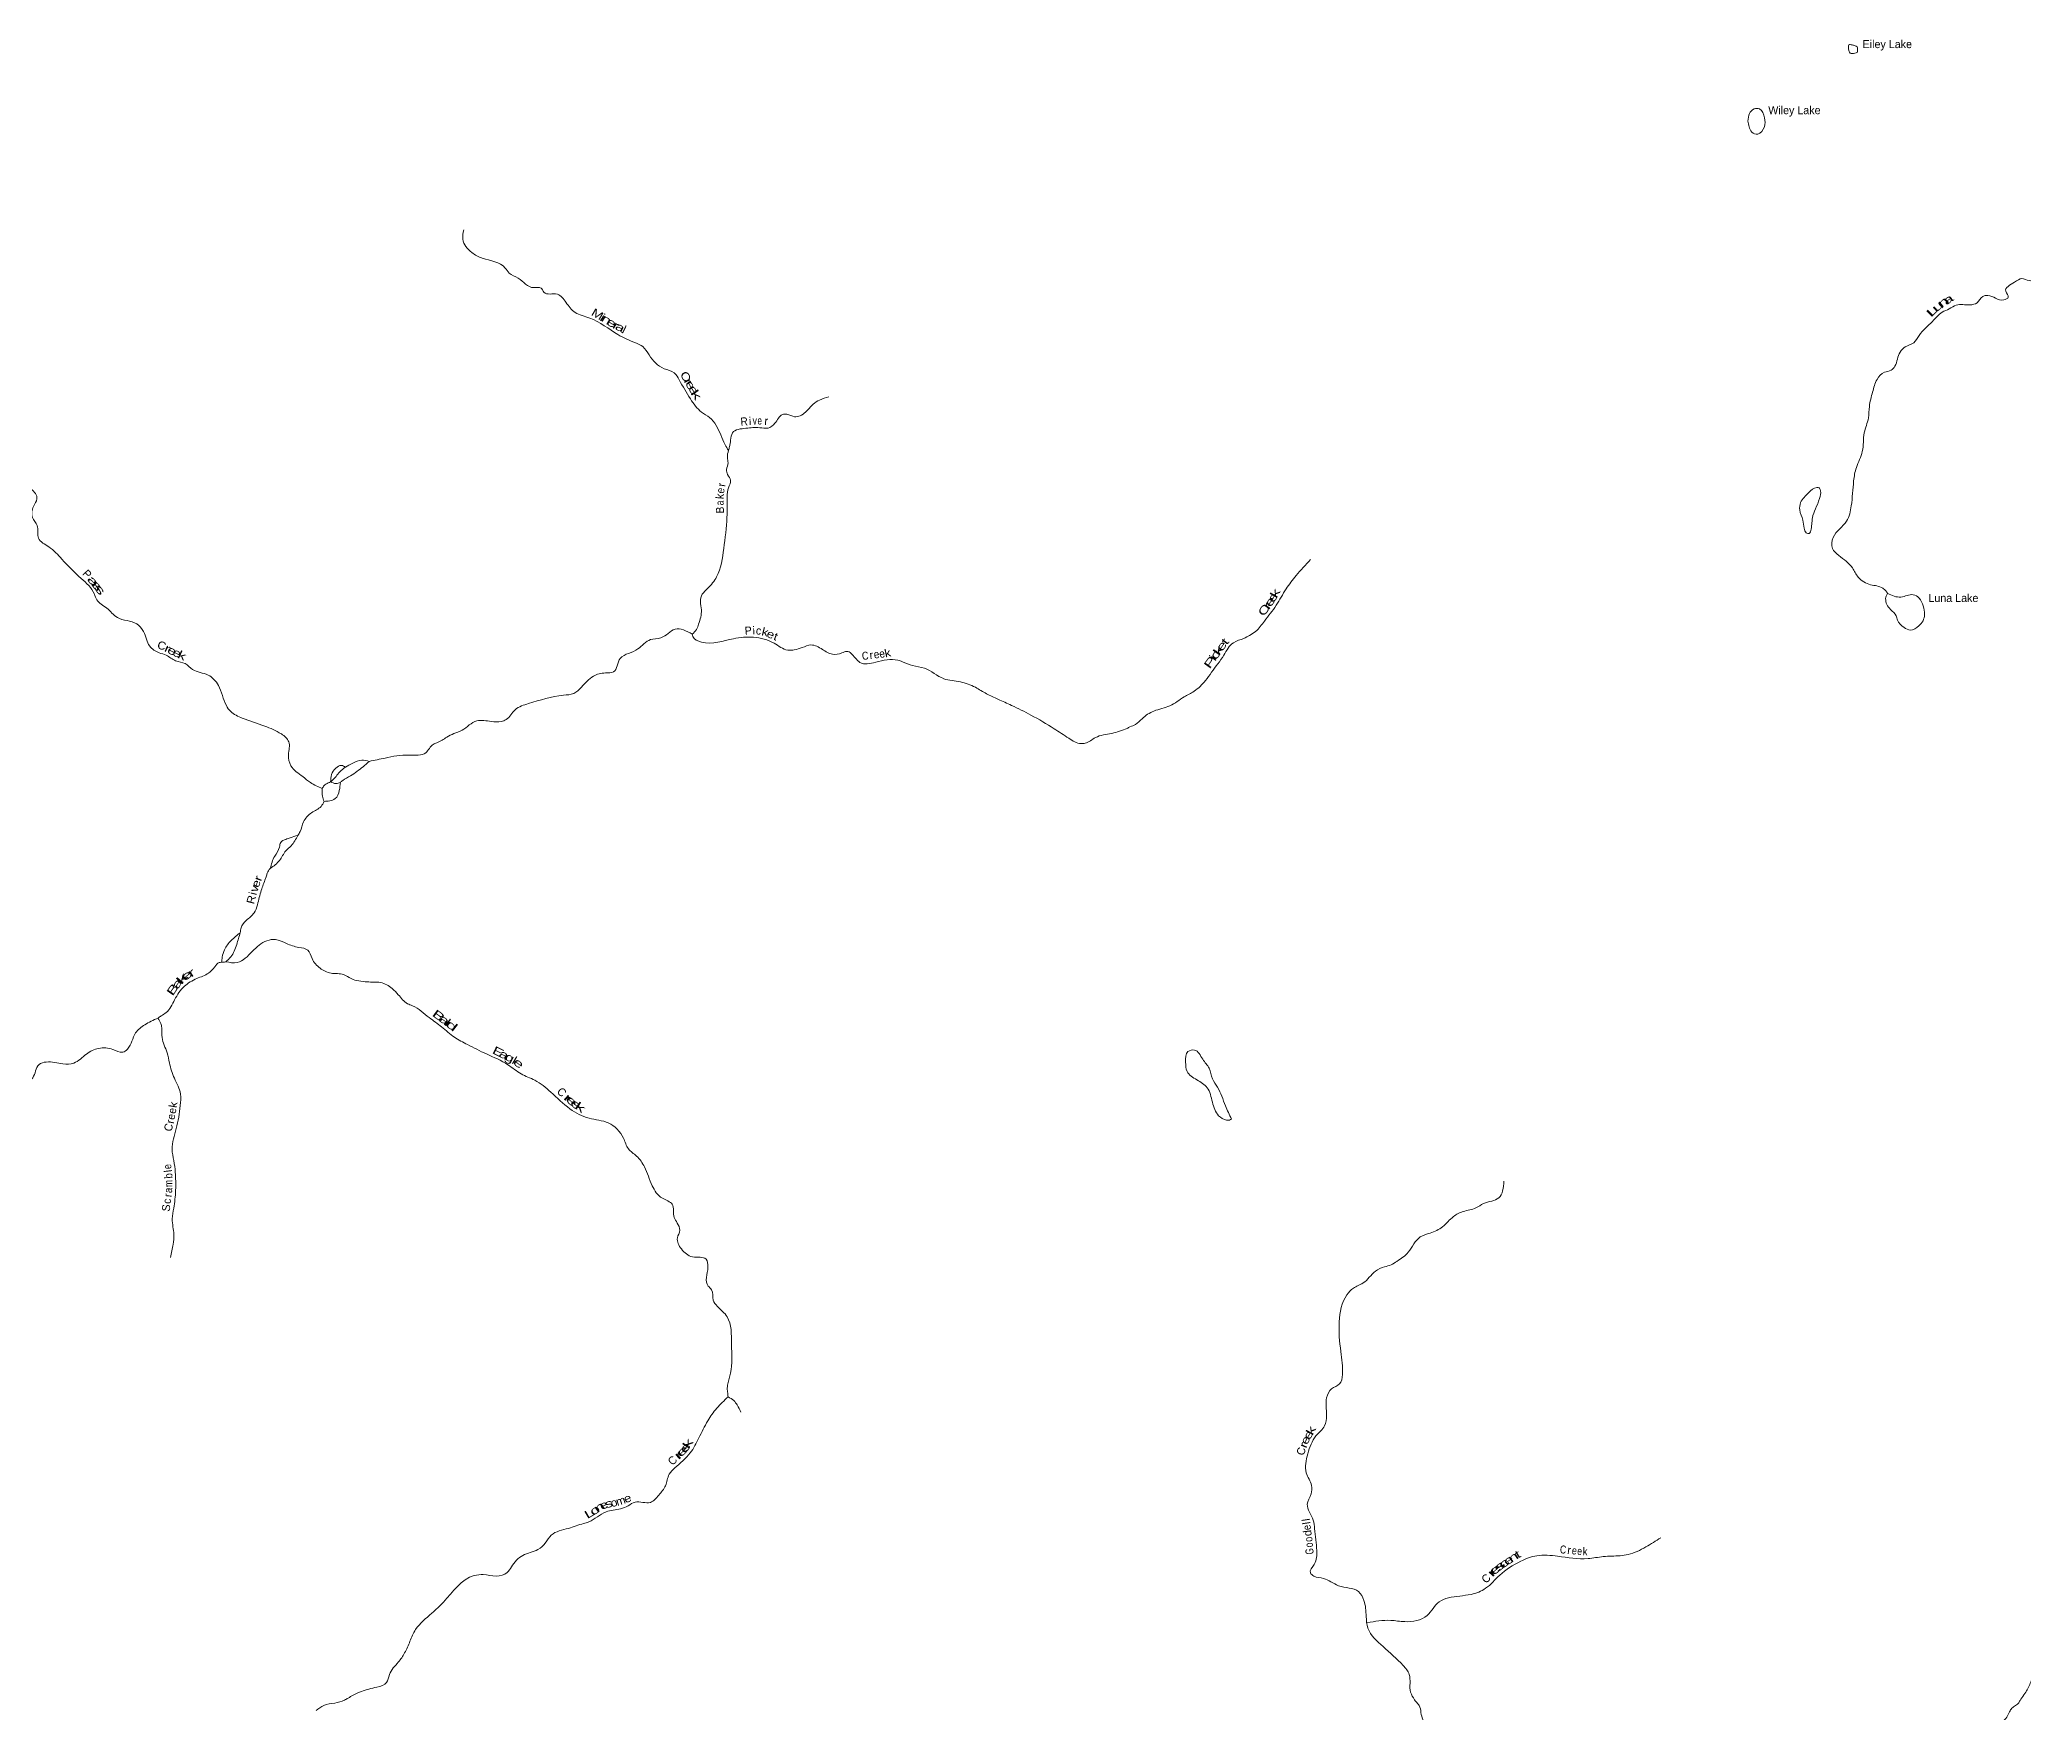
# Model space of a CAD drawing. Header units: feet. Extents: x -244583 to 4, y 367440 to 553773.
# Drawn here: x -118425 to -68841, y 459330 to 501137 of the extents above; entities that cross this region are included whole.
import ezdxf
from ezdxf.enums import TextEntityAlignment as Align

# ---------------------------------------------------------------- set-up
doc = ezdxf.new("R2010")
doc.units = ezdxf.units.FT
doc.header["$LTSCALE"] = 80
doc.layers.add('39', color=7, linetype='Continuous', lineweight=13)
doc.layers.add('41', color=7, linetype='Continuous')

msp = doc.modelspace()

# ---------------------------------------------------------------- linework, layer by layer
at = {"layer": '39'}
for points in [[(-73119.74, 501003.76), (-73198.71, 501007.6), (-73210.65, 500944.86), (-73200.26, 500853.86), (-73167.73, 500801.36), (-73052.44, 500797.63), (-72997.89, 500818.01), (-72985.9, 500866.59), (-72994.26, 500953.55), (-73046.95, 500985.77), (-73083.38, 500995.78), (-73119.82, 501003.78)], [(-60783.37, 500169.96), (-60953.46, 500181.53), (-61179.65, 500073.7), (-61504.79, 499910.98), (-61648.63, 499987.45), (-61832.92, 500065.84), (-61970.23, 499990.61), (-62044.48, 499802.29), (-62143.05, 499626.03), (-62322.7, 499512.25), (-62433.62, 499404.74), (-62499.84, 499234.64), (-62645.15, 499133.1), (-62745.92, 499017.52), (-62885.56, 499043.43), (-63092.1, 499119.73), (-63198.95, 499008.18), (-63267.12, 498811.78), (-63450.68, 498653.49), (-63657.1, 498689.34), (-63847.01, 498622.06), (-64266.61, 498266.91), (-64540.73, 497956.66), (-64573.19, 497988.94), (-64704.81, 498037.12), (-64977.19, 497819.93), (-65194.76, 497538.16), (-65340.05, 497428.52), (-65499.92, 497456.41), (-65846.29, 497621.33), (-66062.45, 497539.82), (-66368.89, 497217.35), (-66792.08, 496714.52), (-67088.26, 496345.54), (-67307.47, 495938.35), (-67488.68, 495670.84), (-67674.22, 495496.36), (-67986.8, 495198.15), (-68512.46, 495127.92), (-68698.49, 495115.28), (-68874.61, 495165.36), (-69062.43, 495073.82), (-69282.19, 494846.66), (-69217.01, 494697.15), (-69328.05, 494632.11), (-69724.82, 494744.3), (-69852.16, 494715.63), (-69997.31, 494561.49), (-70177.16, 494508.41), (-70520.97, 494499.37), (-70692.6, 494407.87), (-70866.29, 494324.46), (-71112.33, 494093.18), (-71447.01, 493744.33), (-71581.95, 493559.88), (-71791.99, 493460.18), (-71921.03, 493328.34), (-72053.43, 492973.98), (-72148.18, 492872.58), (-72311.86, 492823.58), (-72497.38, 492645.06), (-72607.65, 492329.19), (-72689.47, 491968.9), (-72712.85, 491681.59), (-72816.88, 491311.13), (-72866, 490841.69), (-73014.46, 490446.83), (-73082.17, 490106.8), (-73140.94, 489485.63), (-73259.1, 489105.01), (-73593.57, 488691.43), (-73610.94, 488420.32), (-73454.66, 488244.76), (-73111.88, 487932.16), (-72969.59, 487701.95), (-72657.53, 487514.68), (-72355.9, 487428.53), (-72272.74, 487353.91), (-72231.67, 487293.21)], [(-75725.11, 499101.21), (-75685.24, 499291.47), (-75572.33, 499405.06), (-75438.84, 499405.42), (-75308.7, 499181.25), (-75314.09, 498960.74), (-75481.39, 498774.18), (-75625.16, 498828.4), (-75696.35, 498957.67), (-75725.11, 499101.21)], [(-107825.18, 496385.06), (-107847.6, 496148.32), (-107623.37, 495814.47), (-107362.6, 495676.9), (-106786.43, 495428.06), (-106691.48, 495304.64), (-106461.03, 495175.16), (-106076.97, 494938.44), (-105892.95, 494928.34), (-105822.25, 494827.17), (-105484.57, 494772.57), (-105270.35, 494572.26), (-105042.02, 494319.35), (-104674.07, 494177.74), (-103970.62, 493767.04), (-103546.09, 493564.72), (-103350.01, 493463.57), (-103190.4, 493257.19), (-102818.55, 492913.23), (-102563.83, 492806.01), (-102438.57, 492632.01), (-102157.82, 492156.52), (-101878.99, 491828.75), (-101678.88, 491693.19), (-101400.13, 491256.15), (-101291.11, 491013.35), (-101207.96, 490869.94)], [(-120325.73, 495145.78), (-120455.39, 494824.04), (-120403.15, 494360.68), (-120259.68, 494208.94), (-120189.05, 494010.64), (-120092.14, 493796.17), (-120037.67, 493607.99), (-119908.49, 493272.11), (-119781.43, 492806.73), (-119591.97, 491932.63), (-119569.91, 491687.79), (-119436.66, 491386.31), (-119303.59, 490837.97), (-119281.48, 490655.86), (-119196.77, 490338.19), (-119116.03, 490139.9), (-118636.92, 489901.17), (-118493.52, 489660.39), (-118580.61, 489472.21), (-118605.08, 489195), (-118485.92, 488994.69), (-118453.79, 488672.96), (-118199.14, 488460.52), (-117871.76, 488150.96), (-117388.79, 487671.44), (-117057.42, 487278.92), (-116996.86, 487135.27), (-116750.29, 486930.92), (-116483.53, 486696.22), (-115998.3, 486532.36), (-115828.57, 486342.17), (-115675.14, 485975.94), (-115440.68, 485812.06), (-115262.77, 485749.35), (-115026.26, 485613.79), (-114791.73, 485540.97), (-114601.74, 485393.27), (-114215.59, 485255.71), (-113958.95, 484998.75), (-113759.12, 484492.91), (-113650.02, 484345.21), (-113360.96, 484179.31), (-112800.94, 483977.01), (-112384.49, 483782.79), (-112198.59, 483586.53), (-112204.89, 483264.8), (-112144.42, 482987.6), (-111849.37, 482716.48), (-111655.34, 482568.78), (-111362.22, 482419.07)], [(-98697.68, 492213.44), (-98930.3, 492128.44), (-99090.14, 492023.21), (-99282.4, 491824.9), (-99555.49, 491711.56), (-99745.54, 491774.27), (-99856.77, 491766.17), (-100045, 491547.63), (-100219, 491430.26), (-100427.29, 491438.33), (-100773.1, 491424.14), (-101104.84, 491310.81), (-101155.53, 491128.69), (-101181.94, 490962.77), (-101207.96, 490869.94)], [(-101207.96, 490869.94), (-101234.71, 490697.7), (-101218.63, 490562.13), (-101253.13, 490396.2), (-101228.96, 490266.71), (-101154.24, 490123.05), (-101208.98, 489938.91), (-101241.5, 489712.28), (-101245.92, 489200.36), (-101327.38, 488417.28), (-101503.83, 487711.09), (-101730.54, 487419.7), (-101862.09, 487274), (-101908.74, 487095.94), (-101884.62, 486883.48), (-101953.64, 486527.35), (-102008.34, 486393.8), (-102111.46, 486278.08)], [(-74034.68, 489408.33), (-73934.36, 489671.57), (-73908.66, 489863.81), (-73933.12, 489924.43), (-74006, 489944.46), (-74201.79, 489816.48), (-74409.34, 489565.08), (-74431.04, 489384.99), (-74351.36, 489126.28), (-74318.39, 488928.13), (-74265.44, 488810.95), (-74196.61, 488792.94), (-74146.38, 488900.29), (-74124.64, 489066.22), (-74112.88, 489187.62), (-74034.68, 489408.33)], [(-86657.77, 488141.74), (-87018.58, 487740.22), (-87268.36, 487409.81), (-87515.87, 486998.49), (-87811.97, 486601.2), (-88031.64, 486345.72), (-88183.03, 486248.21), (-88326.4, 486172.97), (-88584.96, 486065.05), (-88824.69, 485754.89), (-89132.82, 485325.2), (-89283.88, 485118.46), (-89570.26, 484850.66), (-89816.58, 484710.4), (-90173.89, 484486.91), (-90571.94, 484356.35), (-90870.69, 484165.38), (-91036.1, 484021.31), (-91171.43, 483960.25), (-91242.11, 483920.78)], [(-72232.11, 487293.33), (-71900.13, 487205.24), (-71592.87, 487262.73), (-71446.99, 487180.19), (-71343.23, 486982.24), (-71312.24, 486771.94), (-71348.16, 486612.04), (-71454.97, 486486.33), (-71662.96, 486378.55), (-71820.93, 486444.87), (-71987.35, 486628.49), (-72020.04, 486735.61), (-72160.09, 486895.03), (-72282.28, 487165.76), (-72268.32, 487230.53), (-72232.11, 487293.33)], [(-102111.56, 486278.46), (-102542.22, 486399.83), (-102896.27, 486187.34), (-103159.2, 486140.78), (-103472.82, 485910.09), (-103705.46, 485796.76), (-103911.82, 485673.31), (-104079.92, 485335.39), (-104280.14, 485307.04), (-104585.56, 485228.11), (-104883.04, 484952.9), (-105077.29, 484797.08), (-105332.13, 484752.54), (-106205.9, 484542.04), (-106539.69, 484390.26), (-106764.34, 484141.36), (-106891.78, 484094.81), (-107134.45, 484094.79), (-107498.45, 484110.95), (-107868.69, 483878.23), (-108070.98, 483791.21), (-108246.99, 483702.16), (-108495.83, 483562.53), (-108588.88, 483524.08), (-108773.06, 483315.65), (-109189.69, 483256.94), (-109792.38, 483182.02), (-110188.81, 483097.01)], [(-91242.11, 483920.78), (-91627.91, 483796.5), (-92034.46, 483693.27), (-92289.37, 483551.61), (-92392.51, 483541.49), (-92701.82, 483675.01), (-93067.68, 483913.75), (-93647.82, 484255.66), (-94130.96, 484496.42), (-94470.59, 484650.17), (-94757.66, 484787.74), (-95036.61, 484949.6), (-95410.63, 485083.11), (-95823.12, 485164.02), (-96310.29, 485425.01), (-96605.49, 485493.78), (-96860.23, 485588.86), (-96973.45, 485627.3), (-97527.59, 485576.67), (-97921.94, 485568.55), (-98039.14, 485683.87), (-98253.38, 485847.76), (-98370.7, 485809.3), (-98605.31, 485774.89), (-98860.03, 485896.27), (-99145.09, 486007.54), (-99363.54, 485942.77), (-99561.77, 485886.1), (-99725.57, 485880.02), (-100067.21, 486049.96), (-100578.74, 486199.66), (-101082.31, 486163.2), (-101883.19, 486080.18), (-102097.45, 486221.8), (-102111.56, 486278.46)], [(-111153.8, 482585.01), (-111129.4, 482767.12), (-111026.15, 482924.96), (-110882.52, 482995.79), (-110780.85, 482952.7)], [(-110188.81, 483097.01), (-110342.6, 482965.48), (-110654.19, 482738.83), (-110850.44, 482619.43), (-110909.12, 482572.89)], [(-110783.46, 482951.28), (-110601.38, 483050.44), (-110372.81, 483129.37), (-110188.81, 483097.01)], [(-111362.22, 482419.07), (-111317.68, 482491.92), (-111214.49, 482560.72), (-111151.78, 482585.01)], [(-110909.12, 482572.89), (-110935.55, 482372.57), (-111038.84, 482166.17), (-111174.37, 482111.52), (-111315.94, 482099.37)], [(-111151.78, 482585.01), (-111091.13, 482558.71), (-111014.3, 482542.53), (-110909.22, 482572.13)], [(-111149.58, 482584.06), (-111018.21, 482720.59), (-110923.08, 482837.96), (-110781.69, 482952.25)], [(-111315.36, 482099.42), (-111392.88, 481971.89), (-111627.58, 481814.05), (-111829.97, 481583.36), (-111915.08, 481348.63), (-111971.78, 481249.48)], [(-111315.94, 482099.37), (-111356.29, 482228.87), (-111366.35, 482303.74), (-111362.41, 482419.17)], [(-111971.78, 481249.48), (-112139.81, 480990.47), (-112273.38, 480860.96), (-112427.24, 480624.21), (-112662.15, 480421.57)], [(-112661.97, 480421.85), (-112550.53, 480727.39), (-112431.05, 480956.05), (-112400.63, 481071.39), (-112271.15, 481148.29), (-112163.93, 481190.79), (-111971.78, 481249.48)], [(-112779.45, 480166.89), (-112886.85, 479871.46), (-112982.15, 479515.33), (-113067.24, 479310.95), (-113261.51, 479122.76), (-113391.07, 478940.64), (-113411.39, 478815.19)], [(-112661.97, 480421.85), (-112738.91, 480302.46), (-112761.22, 480215.45), (-112779.45, 480166.89)], [(-113411.2, 478816.37), (-113638.02, 478620.92), (-113808.06, 478390.23), (-113860.78, 478206.1), (-113876.41, 478077.68)], [(-113411.39, 478815.19), (-113500.58, 478523.8), (-113648.43, 478210.16), (-113775.93, 478088.75)], [(-113774.66, 478089.96), (-113486.76, 478068.53), (-113110.41, 478349.82), (-112744.18, 478614.92), (-112529.8, 478645.28), (-112258.89, 478546.16), (-111943.49, 478449.06), (-111725.13, 478378.25), (-111616.08, 478169.85), (-111416.05, 477929.07), (-111143.14, 477805.66), (-110827.69, 477767.24), (-110639.69, 477668.11), (-110239.34, 477587.2), (-110071.5, 477577.1), (-109903.66, 477571.04), (-109612.56, 477417.28), (-109461, 477265.54), (-109230.63, 477040.95), (-109105.29, 476988.35), (-108686.89, 476692.96), (-108377.65, 476462.31), (-108058.33, 476201.32), (-107734.89, 476021.26), (-107257.81, 475784.55), (-106720.08, 475515.47), (-106390.62, 475286.85), (-106051, 475127.03), (-105648.78, 474831.64), (-105169.81, 474412.82), (-104692.72, 474182.19), (-104211.51, 474060.82), (-103833.62, 473680.44), (-103710.46, 473415.38), (-103506.34, 473233.29), (-103306.34, 472960.14), (-103114.56, 472492.74), (-102859.99, 472179.13), (-102615.4, 472027.39), (-102563.07, 471697.57), (-102486.32, 471559.99), (-102425.78, 471379.9), (-102484.57, 471189.7), (-102383.66, 470910.47), (-102104.73, 470716.24), (-101767.05, 470655.57), (-101720.68, 470461.32), (-101714.96, 469983.79), (-101630.09, 469892.74), (-101589.84, 469629.7), (-101486.82, 469477.95), (-101242.31, 469216.95), (-101131.59, 468528.99), (-101156.38, 467810.67), (-101225.34, 467539.52), (-101237.57, 467399.9), (-101223.51, 467274.45), (-101217.49, 467213.75)], [(-113775.93, 478088.75), (-113834.58, 478078.62), (-113937.72, 478068.5), (-114051.05, 477961.25), (-114202.83, 477805.43), (-114500.2, 477669.84), (-114807.73, 477475.57), (-115052.67, 477141.68), (-115267.27, 476817.92), (-115386.64, 476739), (-115466.73, 476680.32)], [(-115466.73, 476680.32), (-115799.35, 476514.36), (-116025.99, 476309.98), (-116230.53, 475907.3), (-116349.9, 475828.38), (-116596.57, 475897.16), (-116952.47, 475925.46), (-117255.91, 475781.77), (-117569.53, 475559.17), (-117844.57, 475538.91), (-118259.11, 475583.4), (-118441.16, 475518.64), (-118599.13, 475188.8), (-118860.11, 475051.19), (-119292.84, 475095.67), (-119687.04, 475289.89), (-120283.61, 475295.92), (-120425.28, 475144.15), (-120544.83, 474820.39), (-120472.2, 474585.68), (-120528.94, 474415.71), (-120858.77, 474144.54), (-121036.82, 474021.1)], [(-115152.42, 470701.09), (-115089.49, 471026.87), (-115071.11, 471271.71), (-115111.27, 471662.23), (-115074.68, 471929.32), (-115027.84, 472378.53), (-115035.6, 472831.78), (-115071.79, 473119.1), (-115116.07, 473402.38), (-115010.53, 473918.36), (-114911.02, 474495.05), (-114902.72, 474784.4), (-115058.15, 475176.93), (-115181.23, 475561.37), (-115239.69, 475816.32), (-115364.79, 476196.72), (-115372.7, 476441.55), (-115396.89, 476548.79), (-115469.34, 476679.02)], [(-88633.2, 474158.44), (-88785.92, 474491.79), (-88981.51, 474952.46), (-89107.57, 475166.54), (-89195.35, 475427.24), (-89353.81, 475653.37), (-89558.8, 475883.41), (-89722.51, 475844.52), (-89780.36, 475583.42), (-89745.25, 475348.86), (-89497.85, 475139.17), (-89242.39, 474941.63), (-89111.83, 474577.88), (-88955.05, 474242.51), (-88756.5, 474133.83), (-88685.71, 474132), (-88633.2, 474158.44)], [(-84056.86, 459642.76), (-84155.52, 459830.78), (-84191.29, 460277.73), (-84343.67, 460501.85), (-84846.73, 460973.81), (-85224.35, 461433.98), (-85267.72, 461727.18), (-85323.57, 462127.55), (-85461.78, 462345.63), (-85955.74, 462493.97), (-86336.55, 462674.98), (-86573.38, 462735.01), (-86662.62, 462817.7), (-86566.19, 463028.35), (-86500.5, 463370.39), (-86558.83, 463920.44), (-86589.83, 464134.78), (-86738.7, 464530.85), (-86642.42, 464792.06), (-86632.93, 464996.39), (-86763.36, 465315.64), (-86724.38, 465793.14), (-86523.5, 466238.72), (-86305.84, 466492.17), (-86258.11, 466753.25), (-86255.41, 467192.22), (-86130.71, 467417.1), (-85932.86, 467536.99), (-85858.74, 467769.82), (-85900.97, 468346.21), (-85941.7, 469090.51), (-85747.59, 469766.67), (-85588.32, 469932.99), (-85343.98, 470061.1), (-85037.45, 470353.23), (-84807.22, 470465.12), (-84643.55, 470516.14), (-84498.19, 470601.5), (-84213.71, 470830.86), (-83915.54, 471211.97), (-83671.1, 471307.72), (-83356.07, 471468.39), (-83085.82, 471719.96), (-82837.44, 471848.09), (-82522.2, 471937.96), (-82332.4, 472045.69), (-81952.59, 472186.31), (-81822.42, 472607.42)], [(-101217.49, 467213.75), (-101500.81, 466930.45), (-101727.54, 466612.75), (-101946.25, 466189.84), (-102162.91, 465813.46), (-102549.44, 465437.08), (-102689.09, 465279.24), (-102782.32, 464993.93), (-102950.34, 464759.2), (-103160.79, 464575.05), (-103542.99, 464585.14), (-103719, 464492.05), (-103905.1, 464417.16), (-104269.17, 464342.27), (-104700.09, 464089.31), (-104829.09, 464049.74), (-105207.8, 463927.4), (-105636.65, 463757.39), (-105786.44, 463561.11), (-105970.58, 463399.22), (-106350.88, 463253.51), (-106634.21, 462964.13), (-106741.49, 462820.46), (-107012.54, 462735.46), (-107336.07, 462771.86), (-107562.59, 462747.56), (-108333.56, 462083.81), (-108622.94, 461806.58), (-109027.69, 461397.82), (-109169.47, 461104.41), (-109303.15, 460813.02), (-109461.05, 460584.37), (-109683.73, 460272.74), (-109752.63, 460074.44), (-109997.41, 459959.08), (-110381.72, 459853.84), (-110592.6, 459758.71)], [(-101217.86, 467213.38), (-101074.31, 467119.8), (-100991.14, 467011.42), (-100896.03, 466830.52)], [(-85245.72, 461566.77), (-84652.55, 461627.72), (-84304.57, 461596.31), (-83742.77, 461751.59), (-83440.44, 462094.29), (-83212.19, 462192.01), (-82644.11, 462278.53), (-82282.53, 462429.21), (-81929.59, 462757.88), (-81404.79, 463105.23), (-81002.72, 463243.89), (-80480.86, 463231.16), (-79722.21, 463172.56), (-79340.09, 463222.16), (-79127.76, 463234.88), (-78717.3, 463274.44), (-78276.96, 463463.78), (-77905.5, 463691.36)], [(-68040.82, 461549.96), (-68060.24, 461288.96), (-68170.72, 461039.85), (-68533.03, 460472.46), (-68667.27, 460057.4), (-68801.99, 459802.15), (-68902.67, 459656.23), (-68943.31, 459590.51)], [(-111513.91, 459373.77), (-111326.07, 459499.21), (-111049.29, 459561.96), (-110802.82, 459634.81), (-110713.95, 459685.39), (-110592.6, 459758.71)], [(-74559.86, 451818.91), (-74858.14, 451962.33), (-75084.33, 452071.97), (-75314.34, 452092.71), (-75649.28, 452022.51), (-75741.69, 452050.63), (-75904.71, 452185.31), (-76069.13, 452251.26), (-76375.71, 452283.62), (-76515.01, 452292.45), (-76714.4, 452427.85), (-76798.91, 452546.82), (-76995.01, 452744.84), (-77088.42, 452823.54), (-77277.71, 452958.73), (-77496.43, 453037.89), (-77761.26, 453136.17), (-77974.16, 453203.08), (-78231.02, 453196.04), (-78406.15, 453231.87), (-78619.05, 453298.78), (-78781.12, 453380.86), (-78921.53, 453434.2), (-79063.01, 453434.98), (-79194.83, 453413.33), (-79308.88, 453371.1), (-79478.1, 453299.63), (-79669.35, 453337.8), (-79775.54, 453384.4), (-79946.67, 453418.12), (-80120.55, 453415.5), (-80264.05, 453416.33), (-80428.38, 453486.32), (-80538.04, 453561.29), (-80618.2, 453595.24), (-80878.73, 453606.47), (-81062.8, 453600.01), (-81199.74, 453624.97), (-81254.47, 453717.06), (-81331.12, 453924.84), (-81399.98, 454118.32), (-81498.67, 454235.55), (-81710.43, 454359.06), (-81860.05, 454457.07), (-81909.51, 454609.72), (-82019.94, 454846.49), (-82221.72, 454963.73), (-82290.88, 455041.95), (-82350.53, 455190.75), (-82508.57, 455371.84), (-82554.22, 455413.19), (-82556.48, 455601.31), (-82588.76, 455804.17), (-82703.92, 456006.66), (-82780.31, 456127.48), (-82807.14, 456299.9), (-82861.41, 456614.43), (-82967.02, 456889.52), (-83013.02, 457013.79), (-83042.46, 457257.04), (-83108.13, 457407.99), (-83197.59, 457581.66), (-83320.32, 457909.67), (-83411.44, 458101.57), (-83488.31, 458398.34), (-83600.4, 458752.43), (-83775.48, 458990.48), (-83898.09, 459324.56), (-83942.98, 459503.41), (-84025.92, 459600.1), (-84056.86, 459642.76)], [(-73477.28, 450425.55), (-73384.04, 450491.25), (-73230.38, 450593.36), (-73057.96, 450723.41), (-72909.13, 450886.28), (-72755.01, 451010.62), (-72535.57, 451066.94), (-72376.46, 451138.61), (-72171.75, 451266), (-72013.18, 451410.47), (-71823.61, 451588.72), (-71672.31, 451773.79), (-71619.73, 451974.97), (-71595.47, 452174.69), (-71575.9, 452243.06), (-71440.29, 452351.59), (-71303.34, 452526.83), (-71205.41, 452771.6), (-71140.21, 452996.8), (-71071.96, 453173.4), (-71023.58, 453366.58), (-70983.99, 453624.64), (-70945.96, 453805.89), (-70888.63, 453942.26), (-70771.63, 454130.04), (-70718.34, 454266.49), (-70701.33, 454407.71), (-70661.1, 454497.91), (-70536.93, 454641.05), (-70494.73, 454828.28), (-70501.5, 455093.33), (-70497.16, 455307.6), (-70454.46, 455420), (-70386.64, 455475.28), (-70322.08, 455569.04), (-70249.65, 455652.54), (-70145.13, 455723.27), (-70082.75, 455808.99), (-70091.24, 455989.14), (-70045.2, 456366.38), (-69981.51, 456516.79), (-69935.2, 456707.98), (-69883.6, 456860.65), (-69799.5, 457020.76), (-69715.49, 457176.83), (-69689.34, 457370.45), (-69634.98, 457559.46), (-69637.65, 457727.36), (-69685.19, 457975.01), (-69732.82, 458218.63), (-69701.31, 458476.85), (-69644.47, 458588.97), (-69550.03, 458761.01), (-69453.28, 458947.16), (-69381.97, 459075.17), (-69276.83, 459176.22), (-69199.29, 459312.19), (-69142.7, 459412.18), (-69064.44, 459483.43), (-68970.11, 459550.31), (-68943.31, 459590.51)]]:
    msp.add_spline(points, degree=3, dxfattribs=at)

# ---------------------------------------------------------------- texts
at = {"layer": '41'}
for s, p in [('Eiley Lake', (-72858.01, 500925.88)), ('Wiley Lake', (-75217.26, 499274.17)), ('Luna Lake', (-71213.47, 487081.87))]:
    msp.add_text(s, height=200, dxfattribs=at).set_placement(p)
for s, rotation, width, p in [('M', 329.771, 1.3, (-104532.42, 494188.96)), ('L', 44.044, 2.05, (-71048.96, 494285.51)), ('u', 40.983, 2, (-70914.61, 494400.22)), ('n', 41.881, 2, (-70785.52, 494498.67)), ('a', 34.451, 1.7, (-70665.02, 494562.19)), ('i', 328.46, 1.35, (-104405.89, 494108.59)), ('n', 328.46, 1.65, (-104308.18, 494057.03)), ('e', 328.46, 1.55, (-104182.18, 493977.19)), ('r', 329.757, 1.65, (-104068.25, 493908.46)), ('a', 332.151, 1.5, (-103962.12, 493860.09)), ('l', 334.4, 1.1, (-103856.42, 493799.04)), ('C', 298.248, 1.3, (-102367.33, 492672.43)), ('r', 297.968, 1.6, (-102300.44, 492552.3)), ('e', 299.771, 1.5, (-102242.96, 492452.77)), ('e', 303.476, 1.6, (-102162.94, 492326.72)), ('k', 304.213, 1.85, (-102096.85, 492203.53)), ('R', 4.023, 0.95, (-100809.34, 491495.45)), ('v', 1.536, 0.8, (-100547.38, 491516.14)), ('e', 1.536, 0.75, (-100424.82, 491517.43)), ('e', 80.366, 0.95, (-101311.51, 489850.9)), ('B', 90.641, 0.95, (-101321.09, 489381.24)), ('a', 90.641, 0.8, (-101327.33, 489557.84)), ('a', 310.22, 1.95, (-117163.99, 487536.73)), ('s', 310.22, 2.15, (-117074.92, 487432.4)), ('s', 308.056, 2.05, (-116997.83, 487332.58)), ('k', 60.33, 1.65, (-87456, 487252.91)), ('C', 52.478, 1.5, (-87745.44, 486819.19)), ('r', 54.129, 1.85, (-87660.06, 486935.61)), ('e', 54.129, 1.7, (-87590.3, 487035.39)), ('e', 58.394, 1.55, (-87521.15, 487142.55)), ('k', 346.008, 1.2, (-100317.4, 486234.37)), ('C', 340.286, 1.1, (-115406.59, 485899.53)), ('r', 335.424, 1.5, (-115269.51, 485832.16)), ('e', 332.736, 1.4, (-115163.14, 485777.93)), ('e', 338.513, 1.25, (-100187.36, 486183.23)), ('t', 338.513, 1.15, (-100059.35, 486127.5)), ('k', 54.367, 1.9, (-88878.86, 485820.45)), ('e', 55.242, 1.65, (-88802.05, 485927.07)), ('t', 53.053, 1.65, (-88717.06, 486037.48)), ('e', 335.087, 1.35, (-115034.01, 485717.47)), ('k', 335.496, 1.5, (-114907.73, 485652.67)), ('C', 6.217, 0.85, (-97779.61, 485639.79)), ('e', 10.121, 0.95, (-97491.23, 485676.58)), ('e', 10.121, 0.95, (-97352.29, 485693.31)), ('k', 12.154, 1.15, (-97209.74, 485711.12)), ('P', 54.345, 1.75, (-89092.54, 485518.59)), ('i', 54.345, 1.5, (-89019.54, 485623.78)), ('c', 54.367, 1.85, (-88957.9, 485709.35)), ('v', 72.479, 1.2, (-112965.61, 479887.73)), ('e', 70.022, 1.2, (-112923.42, 480010.43)), ('r', 70.022, 1.35, (-112873.35, 480142.75)), ('R', 75.619, 1.1, (-113041.86, 479618.91)), ('B', 55.693, 1.7, (-115020.24, 477342.16)), ('a', 54.254, 1.75, (-114912.02, 477484.25)), ('k', 48.577, 2.15, (-114791.12, 477606.49)), ('e', 38.499, 1.75, (-114692.72, 477673.5)), ('r', 33.463, 1.8, (-114578.09, 477734.92)), ('B', 323.429, 1.75, (-108509.97, 476661.32)), ('a', 323.135, 1.8, (-108372.82, 476558.68)), ('l', 323.135, 1.5, (-108282.12, 476490.67)), ('d', 322.056, 1.95, (-108184.95, 476415.62)), ('E', 333.494, 1.55, (-107008.86, 475749.8)), ('a', 333.34, 1.5, (-106865.04, 475678.84)), ('g', 333.34, 1.5, (-106719.78, 475604.83)), ('l', 328.988, 1.25, (-106606.66, 475540.63)), ('e', 323.055, 1.7, (-106512.74, 475475.27)), ('k', 80.485, 1.1, (-114989.97, 474498.97)), ('r', 317.128, 2.15, (-105283.3, 474610.52)), ('e', 318.528, 1.9, (-105191.78, 474535.22)), ('e', 320.613, 1.8, (-105083.26, 474446.96)), ('k', 325.556, 1.85, (-104969.31, 474369.7)), ('r', 79.934, 1.05, (-115066.55, 474077.23)), ('e', 79.934, 0.95, (-115042.9, 474198.66)), ('e', 80.485, 0.95, (-115016.7, 474349.68)), ('b', 94.169, 0.9, (-115108.63, 472744.18)), ('e', 96.771, 0.85, (-115134.95, 472978.87)), ('m', 90.411, 0.8, (-115107.1, 472547.5)), ('a', 87.045, 0.9, (-115113.79, 472371.39)), ('k', 56.389, 1.8, (-102139.62, 465991.88)), ('e', 64.441, 1.35, (-86699.1, 466091.08)), ('e', 61.09, 1.45, (-86628.53, 466216)), ('k', 62.135, 1.6, (-86559.77, 466328.52)), ('r', 43.22, 2.2, (-102388.97, 465691.22)), ('e', 45.22, 2.05, (-102294.2, 465791.08)), ('e', 50.62, 1.8, (-102213.12, 465886.91)), ('r', 67.644, 1.4, (-86744.9, 465972.58)), ('s', 18.947, 1.4, (-104170.89, 464454.25)), ('o', 15.813, 1.1, (-104045, 464476.25)), ('m', 17.911, 1.05, (-103872.7, 464522.96)), ('e', 22.66, 1.25, (-103694.29, 464587.35)), ('L', 30.935, 1.6, (-104636.14, 464217.18)), ('o', 34.872, 1.65, (-104495.76, 464303.15)), ('n', 35.222, 1.75, (-104384.65, 464379.36)), ('e', 24.459, 1.3, (-104287.13, 464422.29)), ('d', 96.961, 1.05, (-86636.19, 463820.19)), ('e', 97.778, 0.9, (-86652.37, 463961.45)), ('o', 96.961, 0.85, (-86611.82, 463663.15)), ('G', 95.143, 0.75, (-86585.87, 463360.88)), ('o', 95.143, 0.8, (-86601.38, 463519.94)), ('c', 37.347, 1.95, (-81766.83, 462978.57)), ('e', 34.347, 1.6, (-81657.73, 463051.83)), ('n', 33.546, 1.7, (-81539.12, 463127.91)), ('t', 32.326, 1.5, (-81425.57, 463197.03)), ('C', 355.257, 0.8, (-80353.02, 463300.11)), ('e', 354.081, 0.85, (-80072.26, 463275.39)), ('e', 355.846, 0.8, (-79937.27, 463260.9)), ('k', 358.782, 0.9, (-79796.01, 463253.77)), ('r', 46.242, 2.2, (-82052.98, 462759.93)), ('e', 40.269, 1.85, (-81975.83, 462826.42)), ('s', 39.664, 2.1, (-81872.69, 462908.32))]:
    msp.add_text(s, height=200, rotation=rotation, dxfattribs=dict(at, width=width)).set_placement(p, align=Align.CENTER)
for s, rotation, p in [('i', 3.163, (-100663.22, 491506.24)), ('r', 355.583, (-100271.33, 491507.06)), ('r', 82.032, (-101286.1, 489999.14)), ('k', 85.304, (-101326.57, 489713.5)), ('P', 311.9, (-117313.96, 487715.07)), ('P', 4.424, (-100705.62, 486267.87)), ('i', 2.228, (-100573, 486271.23)), ('c', 353.187, (-100465.31, 486268.15)), ('r', 6.201, (-97627.17, 485656.15)), ('i', 76.107, (-112999.63, 479772.95)), ('C', 317.128, (-105443.09, 474758.85)), ('C', 76.31, (-115108.43, 473925.87)), ('l', 96.771, (-115117.56, 472870.36)), ('c', 83.494, (-115146.08, 472095.34)), ('r', 84.601, (-115126.06, 472244.71)), ('S', 83.494, (-115166.46, 471926.29)), ('C', 44.22, (-102538.44, 465553.87)), ('C', 75.802, (-86797.12, 465831.77)), ('l', 98.69, (-86674.74, 464156.35)), ('l', 98.69, (-86662.84, 464074.17)), ('r', 354.081, (-80203.23, 463287.03)), ('C', 44.45, (-82202.22, 462604.82))]:
    msp.add_text(s, height=200, rotation=rotation, dxfattribs=at).set_placement(p, align=Align.CENTER)

doc.saveas('drawing.dxf')
